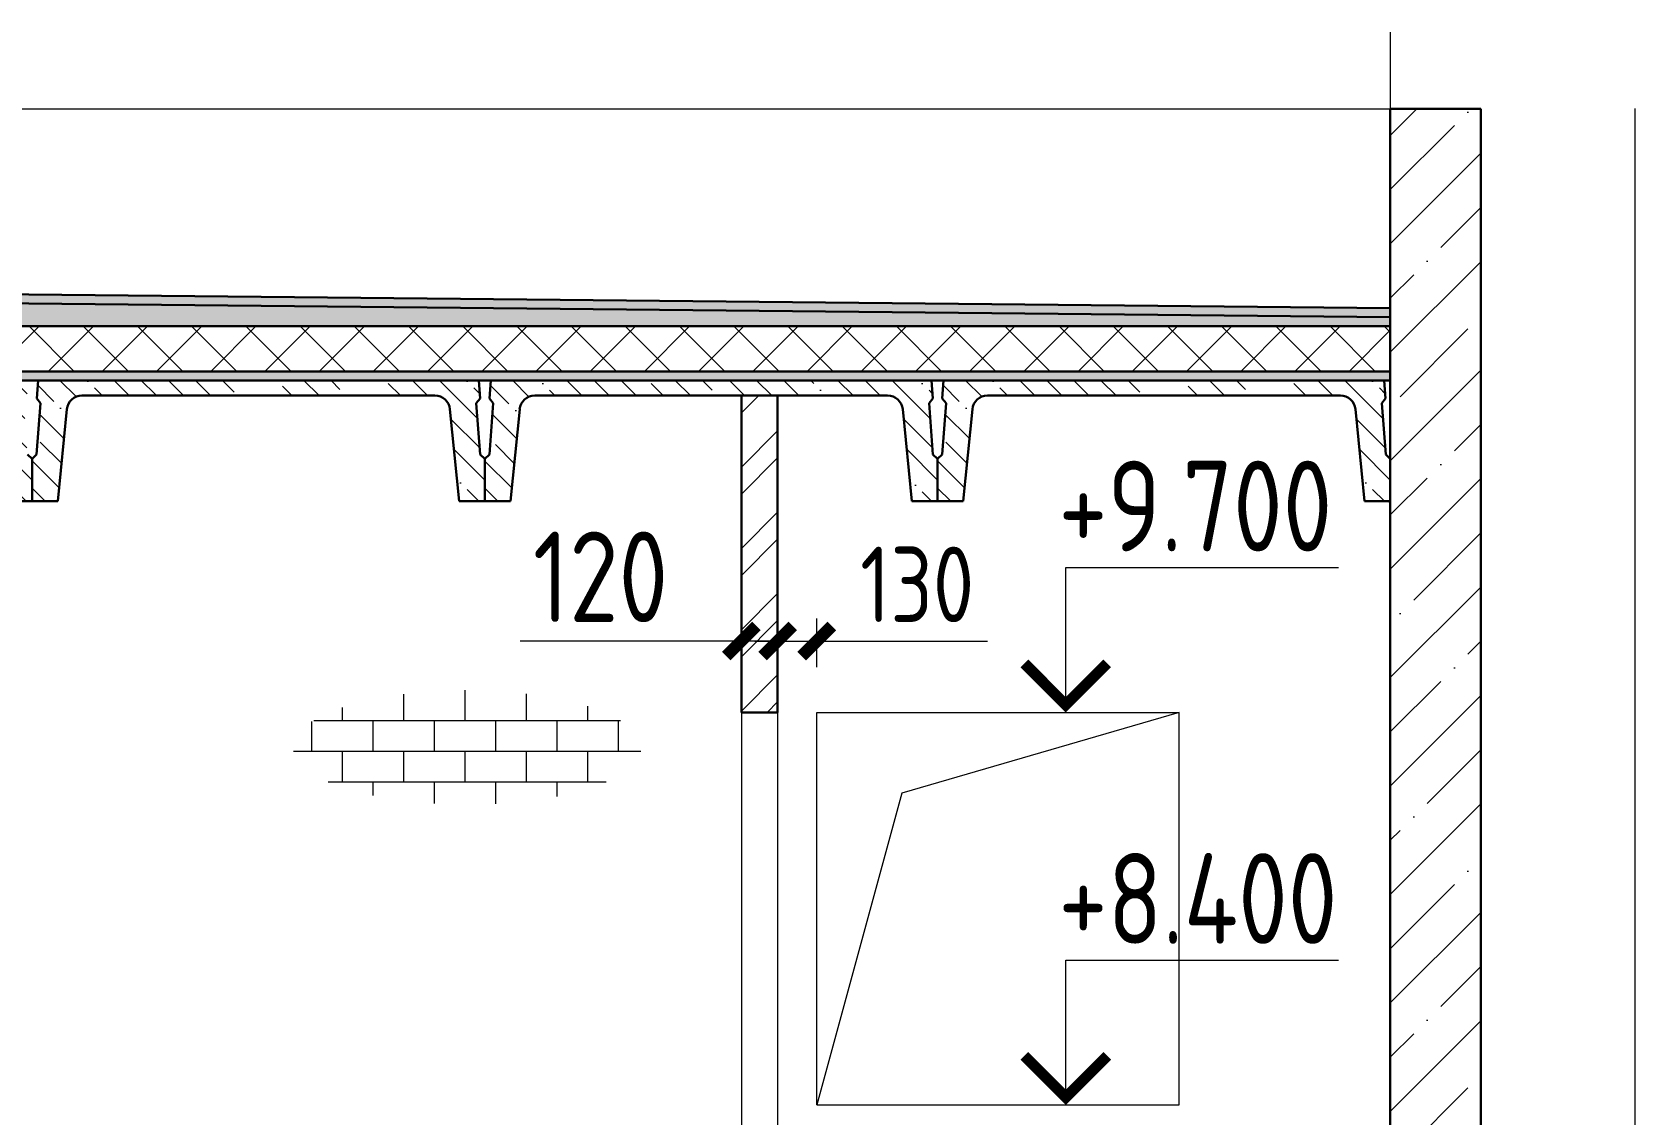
# Model space of a CAD drawing. Extents: x -965262 to 1142518, y -357520 to 71675.
# Drawn here: x 921910 to 927221, y -203194 to -199607 of the extents above; entities that cross this region are included whole.
import ezdxf

# ---------------------------------------------------------------- set-up
doc = ezdxf.new("R2010")
doc.units = 0
doc.header["$LTSCALE"] = 10
doc.linetypes.add('DOTE', pattern=[2.42, 2, -0.2, 0.02, -0.2])
doc.layers.get('0').update_dxf_attribs({"linetype": 'CONTINUOUS', "lineweight": 30})
doc.layers.get('Defpoints').update_dxf_attribs({"linetype": 'CONTINUOUS'})
doc.layers.add('DOTE', color=7, linetype='DOTE', lineweight=9)
doc.styles.add('GOST 2.304', font='isocpeur.ttf', dxfattribs={"width": 0.75, "height": 250})
doc.styles.add('ГОСТ 2м', font='isocpeur.ttf', dxfattribs={"width": 0.8, "height": 250})
doc.dimstyles.new('ГОСТ 2м', dxfattribs={"dimtxt": 250, "dimasz": 100, "dimexe": 75, "dimexo": 150, "dimgap": 62.5, "dimtad": 1, "dimdec": 0, "dimtxsty": 'ГОСТ 2м', "dimblk": 'ARCHTICK', "dimcen": 150, "dimdle": 75, "dimclrd": 256, "dimclre": 256, "dimclrt": 256, "dimadec": 0, "dimazin": 0, "dimtfac": 1, "dimtdec": 0, "dimtmove": 0, "dimatfit": 3, "dimldrblk": 'OBLIQUE', "dimfxl": 1, "dimlwd": 15, "dimlwe": 15, "dimarcsym": 0})

# ---------------------------------------------------------------- blocks, each defined once
blk = doc.blocks.new('_ArchTick')
at = {"color": 0, "linetype": 'ByBlock', "lineweight": 0, "const_width": 0.4}
blk.add_lwpolyline([(-0.5, -0.5), (0.5, 0.5)], dxfattribs=at)
blk = doc.blocks.new('*D2233')
at = {"lineweight": 15, "transparency": 16777216}
for p, q in [((924260.2, -201474), (924260.2, -201549)), ((924380.2, -201474), (924380.2, -201549)), ((924260.2, -201624), (923527.2, -201624)), ((924380.2, -201624), (924260.2, -201624)), ((924380.2, -201624), (924480.2, -201624))]:
    blk.add_line(p, q, dxfattribs=at)
at = {"layer": 'Defpoints', "color": 0, "lineweight": 15, "transparency": 16777216}
for p in [(924260.2, -201624), (924260.2, -201624), (924380.2, -201624)]:
    blk.add_point(p, dxfattribs=at)
at = {"lineweight": 15, "transparency": 16777216, "xscale": 100, "yscale": 100, "zscale": 100}
blk.add_blockref('_ArchTick', (924260.2, -201624), dxfattribs=at)
at = {"lineweight": 15, "transparency": 16777216, "xscale": 100, "yscale": 100, "zscale": 100, "rotation": 180}
blk.add_blockref('_ArchTick', (924380.2, -201624), dxfattribs=at)
at = {"lineweight": 15, "transparency": 16777216, "insert": (923793.7, -201411.5), "char_height": 250, "attachment_point": 5, "style": 'ГОСТ 2м'}
blk.add_mtext('{\\H1.2x;120}', dxfattribs=at)
blk = doc.blocks.new('_Oblique')
at = {"color": 0, "linetype": 'ByBlock', "lineweight": -2}
blk.add_line((-0.5, -0.5), (0.5, 0.5), dxfattribs=at)
blk = doc.blocks.new('*D2234')
at = {"lineweight": 15, "transparency": 16777216}
for p, q in [((924380.2, -201474), (924380.2, -201549)), ((924510.2, -201710.9), (924510.2, -201549)), ((924305.2, -201624), (924510.2, -201624)), ((924510.2, -201624), (925075.2, -201624))]:
    blk.add_line(p, q, dxfattribs=at)
at = {"layer": 'Defpoints', "color": 0, "lineweight": 15, "transparency": 16777216}
for p in [(924380.2, -201624), (924510.2, -201624), (924510.2, -201860.9)]:
    blk.add_point(p, dxfattribs=at)
at = {"lineweight": 15, "transparency": 16777216, "xscale": 100, "yscale": 100, "zscale": 100, "rotation": 180}
blk.add_blockref('_ArchTick', (924380.2, -201624), dxfattribs=at)
at = {"lineweight": 15, "transparency": 16777216, "xscale": 100, "yscale": 100, "zscale": 100}
blk.add_blockref('_ArchTick', (924510.2, -201624), dxfattribs=at)
at = {"lineweight": 15, "transparency": 16777216, "insert": (924842.7, -201436.5), "char_height": 250, "attachment_point": 5, "style": 'ГОСТ 2м'}
blk.add_mtext('130', dxfattribs=at)
blk = doc.blocks.new('*D2235')
at = {"lineweight": 15, "transparency": 16777216}
for p, q in [((924510.2, -203310.9), (924510.2, -207950)), ((925710.2, -203310.9), (925710.2, -207950)), ((924435.2, -207875), (925785.2, -207875))]:
    blk.add_line(p, q, dxfattribs=at)
at = {"layer": 'Defpoints', "color": 0, "lineweight": 15, "transparency": 16777216}
for p in [(924510.2, -203160.9), (925710.2, -203160.9), (925710.2, -207875)]:
    blk.add_point(p, dxfattribs=at)
at = {"lineweight": 15, "transparency": 16777216, "xscale": 100, "yscale": 100, "zscale": 100, "rotation": 180}
blk.add_blockref('_ArchTick', (924510.2, -207875), dxfattribs=at)
at = {"lineweight": 15, "transparency": 16777216, "xscale": 100, "yscale": 100, "zscale": 100}
blk.add_blockref('_ArchTick', (925710.2, -207875), dxfattribs=at)
at = {"lineweight": 15, "transparency": 16777216, "insert": (925110.2, -207687.5), "char_height": 250, "attachment_point": 5, "style": 'ГОСТ 2м'}
blk.add_mtext('1200', dxfattribs=at)
blk = doc.blocks.new('*D2236')
at = {"lineweight": 15, "transparency": 16777216}
for p, q in [((925710.2, -203310.9), (925710.2, -207950)), ((926410.2, -203310.9), (926410.2, -207950)), ((925635.2, -207875), (926485.2, -207875))]:
    blk.add_line(p, q, dxfattribs=at)
at = {"layer": 'Defpoints', "color": 0, "lineweight": 15, "transparency": 16777216}
for p in [(925710.2, -203160.9), (926410.2, -203160.9), (926410.2, -207875)]:
    blk.add_point(p, dxfattribs=at)
at = {"lineweight": 15, "transparency": 16777216, "xscale": 100, "yscale": 100, "zscale": 100, "rotation": 180}
blk.add_blockref('_ArchTick', (925710.2, -207875), dxfattribs=at)
at = {"lineweight": 15, "transparency": 16777216, "xscale": 100, "yscale": 100, "zscale": 100}
blk.add_blockref('_ArchTick', (926410.2, -207875), dxfattribs=at)
at = {"lineweight": 15, "transparency": 16777216, "insert": (926060.2, -207687.5), "char_height": 250, "attachment_point": 5, "style": 'ГОСТ 2м'}
blk.add_mtext('700', dxfattribs=at)

msp = doc.modelspace()

# ---------------------------------------------------------------- hatches: boundary and pattern name
at = {"lineweight": 15}
h = msp.add_hatch(dxfattribs=at)
h.set_pattern_fill('ANSI35', scale=40)
h.set_pattern_definition([(45, (926577.33, -203014.97), (-179.605, 179.605), []), (45, (926756.94, -203014.97), (-179.605, 179.605), [317.5, -63.5, 0, -63.5])])
h.paths.add_polyline_path([(926710.2, -201640.9), (926410.2, -201640.9), (926410.2, -204660.9), (926710.2, -204660.9)])
h.paths.add_polyline_path([(926410.2, -199860.9), (926710.2, -199860.9, 0.333333)])
h.paths.add_polyline_path([(926410.2, -199860.9), (926710.2, -199860.9, 0.333333)])
h.paths.add_polyline_path([(926410.2, -201640.9), (926710.2, -201640.9), (926710.2, -199860.9), (926410.2, -199860.9)])
h.paths.add_polyline_path([(926410.2, -206460.9), (926710.2, -206460.9), (926710.2, -204660.9), (926410.2, -204660.9)])
h = msp.add_hatch(dxfattribs=at)
h.set_pattern_fill('ANSI35', scale=20)
h.set_pattern_definition([(45, (888723.55, -374628.64), (-89.80256, 89.80256), []), (45, (888813.36, -374628.64), (-89.80256, 89.80256), [158.75, -31.75, 0, -31.75])])
h.paths.add_polyline_path([(908410.2, -200460.9), (902410.2, -200520.9), (902410.2, -200550.9), (908410.2, -200490.9)])
h.paths.add_polyline_path([(914410.2, -200430.9), (914410.2, -200400.9), (908410.2, -200460.9), (908410.2, -200490.9)])
h.paths.add_polyline_path([(914410.2, -200400.9), (914410.2, -200430.9), (920410.2, -200490.9), (920410.2, -200460.9)])
h.paths.add_polyline_path([(920410.2, -200460.9), (920410.2, -200490.9), (926410.2, -200550.9), (926410.2, -200520.9)])
h = msp.add_hatch(dxfattribs=at)
h.set_pattern_fill('GRAVEL', scale=5)
h.set_pattern_definition([(228.0127875, (888814.994, -374501.642), (-1016.0000001, -1142.99999993), [17.08607, -1691.52418]), (184.969741, (888803.564, -374514.3424), (1523.9999994, 127.00000723), [29.32024, -2902.702445]), (132.510447, (888774.354, -374516.8824), (1270.00000054, -1396.9999995), [20.67408, -2046.73614]), (267.273689, (888724.824, -374548.6324), (127.00000027, 2539.99999999), [26.70023, -2643.32187]), (292.833654, (888723.554, -374575.3024), (-635.00000005, 1523.99999998), [26.181685, -2591.99039]), (357.273689, (888733.714, -374599.4324), (-2539.99999999, 127.00000027), [26.70023, -2643.32187]), (37.6942405, (888760.384, -374600.7024), (-1650.99999993, -1270.0000001), [35.30968, -3495.65577]), (72.2553284, (888788.324, -374579.1124), (889.00000024, 2793.99999992), [33.33598, -3300.26283]), (121.4295656, (888798.484, -374547.3624), (-1016.00000014, 1650.99999991), [26.79065, -2652.277285]), (175.236358, (888784.514, -374524.502), (1397, -127.0000002), [30.58566, -1498.69685]), (222.3974378, (888754.034, -374521.9624), (-1523.99999995, -1397.00000005), [39.5539, -3915.83863]), (138.814075, (888850.554, -374549.902), (-888.99999995, 762.0000001), [13.50023, -1336.52829]), (171.4692344, (888840.394, -374541.0124), (1651.00000004, -253.99999971), [25.6841, -2542.73195]), (225, (888814.99, -374537.2), (-2e-14, -127), [17.96047, -161.644655]), (203.19859, (888806.104, -374521.962), (635, 254), [9.67207, -957.53112]), (291.80141, (888797.214, -374525.772), (-127, 381), [13.67828, -670.23765]), (30.963757, (888802.294, -374538.472), (381, 254), [22.21598, -718.31491]), (161.56505, (888821.344, -374527.042), (254, -127), [16.06436, -385.54491]), (16.3895403, (888723.554, -374525.7724), (1270, 381), [22.5044, -2227.94133]), (70.346176, (888745.144, -374519.422), (-508.00000005, -1397), [18.87995, -1869.11078]), (293.19859, (888821.344, -374501.642), (-254, 635), [19.344005, -947.85918]), (343.6104597, (888828.964, -374519.4224), (-1270.00000003, 380.9999999), [22.5044, -2227.94133]), (339.443955, (888723.554, -374604.512), (-635, 254), [21.70176, -1063.38672]), (294.7751406, (888743.874, -374612.132), (-635.00000076, 1396.99999966), [18.18361, -1800.17967]), (66.80141, (888822.614, -374628.642), (254, 635), [19.344005, -947.85918]), (17.3540246, (888830.234, -374610.8624), (-1650.99999997, -508.0000001), [21.28914, -2107.6188]), (69.443955, (888760.384, -374628.642), (-254, -635), [10.85088, -1074.2376]), (101.309932, (888814.994, -374628.642), (-127, 508), [6.47573, -641.09975]), (165.963757, (888813.724, -374622.292), (381, -127), [26.181685, -497.45273]), (186.009006, (888788.324, -374615.9424), (1270, 127.00000007), [24.26335, -2402.06824]), (303.690068, (888802.294, -374549.902), (-127, 254), [18.31619, -439.58882]), (353.1572266, (888812.454, -374565.1424), (2159.00000001, -253.99999989), [31.97784, -3165.80045]), (60.945396, (888844.204, -374568.952), (-508, -889), [13.07541, -1294.46962]), (90, (888850.55, -374557.52), (-127, 127), [7.62, -119.38]), (120.256437, (888785.784, -374612.132), (507.99999994, -889.00000004), [17.64335, -1746.69704]), (48.0127875, (888776.894, -374596.892), (1016.0000001, 1142.99999993), [34.17214, -1674.43811]), (0, (888799.75, -374571.49), (127, 127), [33.02, -93.98]), (325.3048465, (888832.774, -374571.4924), (1270.00000048, -888.9999993), [20.08048, -1987.96584]), (254.054604, (888849.284, -374582.922), (-127, -508), [18.49145, -906.0825]), (207.6459754, (888844.204, -374600.7024), (-2413.00000009, -1269.99999983), [30.107255, -2980.62322]), (175.4260787, (888817.534, -374614.6724), (-1651, 127), [31.85147, -3153.29232])])
h.paths.add_polyline_path([(902410.2, -200580.9), (902410.2, -200550.9), (914410.2, -200430.9), (926410.2, -200550.9), (926410.2, -200580.9)])
h = msp.add_hatch(dxfattribs=at)
h.set_pattern_fill('ANSI37', scale=40)
h.set_pattern_definition([(45, (511878.28, -222329.96), (-89.80256, 89.80256), []), (135, (511878.28, -222329.96), (-89.80256, -89.80256), [])])
h.paths.add_polyline_path([(926410.2, -200580.9), (902410.2, -200580.9), (902410.2, -200730.9), (926410.2, -200730.9)])
h = msp.add_hatch(dxfattribs=at)
h.set_pattern_fill('ANSI35', scale=20, angle=90)
h.set_pattern_definition([(135, (908694.72, -200741.55), (-89.8026, -89.8026), []), (135, (908694.72, -200651.75), (-89.8026, -89.8026), [158.75, -31.75, 0, -31.75])])
h.paths.add_polyline_path([(914410.2, -200730.9), (908410.2, -200730.9), (908410.2, -200760.9), (914410.2, -200760.9)])
h.paths.add_polyline_path([(920410.2, -200730.9), (914410.2, -200730.9), (914410.2, -200760.9), (920410.2, -200760.9)])
h.paths.add_polyline_path([(926410.2, -200730.9), (920410.2, -200730.9), (920410.2, -200760.9), (926410.2, -200760.9)])
h.paths.add_polyline_path([(908410.2, -200730.9), (902410.2, -200730.9), (902410.2, -200760.9), (908410.2, -200760.9)])
h = msp.add_hatch(dxfattribs=at)
h.set_pattern_fill('ANSI35', color=256, scale=20, angle=90, style=0)
h.set_pattern_definition([(135, (831689.89, -198877.13), (-89.80256, -89.80256), []), (135, (831689.89, -198787.33), (-89.80256, -89.80256), [158.75, -31.75, 0, -31.75])])
edge = h.paths.add_edge_path()
edge.add_ellipse((920575.4, -200860.9), major_axis=(35.4, 35.4), ratio=1, start_angle=45, end_angle=129.2894)
edge.add_line((920525.7, -200855.9), (920495.2, -201160.9))
edge.add_line((920495.2, -201160.9), (920410.2, -201160.9))
edge.add_line((920410.2, -201160.9), (920410.2, -201020.9))
edge.add_line((920410.2, -201020.9), (920425.3, -201005.9))
edge.add_line((920425.3, -201005.9), (920438.4, -200835.9))
edge.add_line((920438.4, -200835.9), (920425.6, -200820.9))
edge.add_line((920425.6, -200820.9), (920430.2, -200760.9))
edge.add_line((920430.2, -200760.9), (921890.2, -200760.9))
edge.add_line((921890.2, -200760.9), (921894.8, -200820.9))
edge.add_line((921894.8, -200820.9), (921881.9, -200835.9))
edge.add_line((921881.9, -200835.9), (921895, -201005.9))
edge.add_line((921895, -201005.9), (921910.2, -201020.9))
edge.add_line((921910.2, -201020.9), (921910.2, -201160.9))
edge.add_line((921910.2, -201160.9), (921825.2, -201160.9))
edge.add_line((921825.2, -201160.9), (921794.7, -200855.9))
edge.add_ellipse((921744.9, -200860.9), major_axis=(-35.4, 35.4), ratio=1, start_angle=230.7106, end_angle=315)
edge.add_line((921744.9, -200810.9), (920575.4, -200810.9))
h.paths.add_polyline_path([(921240.2, -200810.9), (921080.2, -200810.9), (921080.2, -200760.9), (921240.2, -200760.9)], flags=17)
h.paths.add_polyline_path([(921590.2, -200810.9), (921430.2, -200810.9), (921430.2, -200760.9), (921590.2, -200760.9)], flags=17)
h = msp.add_hatch(dxfattribs=at)
h.set_pattern_fill('ANSI35', color=256, scale=20, angle=90, style=0)
h.set_pattern_definition([(135, (833189.89, -198877.13), (-89.80256, -89.80256), []), (135, (833189.89, -198787.33), (-89.80256, -89.80256), [158.75, -31.75, 0, -31.75])])
edge = h.paths.add_edge_path()
edge.add_ellipse((922075.4, -200860.9), major_axis=(35.4, 35.4), ratio=1, start_angle=45, end_angle=129.2894)
edge.add_line((922025.7, -200855.9), (921995.2, -201160.9))
edge.add_line((921995.2, -201160.9), (921910.2, -201160.9))
edge.add_line((921910.2, -201160.9), (921910.2, -201020.9))
edge.add_line((921910.2, -201020.9), (921925.3, -201005.9))
edge.add_line((921925.3, -201005.9), (921938.4, -200835.9))
edge.add_line((921938.4, -200835.9), (921925.6, -200820.9))
edge.add_line((921925.6, -200820.9), (921930.2, -200760.9))
edge.add_line((921930.2, -200760.9), (923390.2, -200760.9))
edge.add_line((923390.2, -200760.9), (923394.8, -200820.9))
edge.add_line((923394.8, -200820.9), (923381.9, -200835.9))
edge.add_line((923381.9, -200835.9), (923395, -201005.9))
edge.add_line((923395, -201005.9), (923410.2, -201020.9))
edge.add_line((923410.2, -201020.9), (923410.2, -201160.9))
edge.add_line((923410.2, -201160.9), (923325.2, -201160.9))
edge.add_line((923325.2, -201160.9), (923294.7, -200855.9))
edge.add_ellipse((923244.9, -200860.9), major_axis=(-35.4, 35.4), ratio=1, start_angle=230.7106, end_angle=315)
edge.add_line((923244.9, -200810.9), (922075.4, -200810.9))
h.paths.add_polyline_path([(922740.2, -200810.9), (922580.2, -200810.9), (922580.2, -200760.9), (922740.2, -200760.9)], flags=17)
h.paths.add_polyline_path([(923090.2, -200810.9), (922930.2, -200810.9), (922930.2, -200760.9), (923090.2, -200760.9)], flags=17)
at = {"lineweight": 0}
h = msp.add_hatch(dxfattribs=at)
h.set_pattern_fill('ANSI35', scale=20, angle=90, style=0)
h.set_pattern_definition([(135, (906629.51, -374628.64), (-89.80256, -89.80256), []), (135, (906629.51, -374538.84), (-89.80256, -89.80256), [158.75, -31.75, 0, -31.75])])
edge = h.paths.add_edge_path()
edge.add_ellipse((923575.4, -200860.9), major_axis=(35.4, 35.4), ratio=1, start_angle=45, end_angle=129.2894)
edge.add_line((923525.7, -200855.9), (923495.2, -201160.9))
edge.add_line((923495.2, -201160.9), (923410.2, -201160.9))
edge.add_line((923410.2, -201160.9), (923410.2, -201020.9))
edge.add_line((923410.2, -201020.9), (923425.3, -201005.9))
edge.add_line((923425.3, -201005.9), (923438.4, -200835.9))
edge.add_line((923438.4, -200835.9), (923425.6, -200820.9))
edge.add_line((923425.6, -200820.9), (923430.2, -200760.9))
edge.add_line((923430.2, -200760.9), (924890.2, -200760.9))
edge.add_line((924890.2, -200760.9), (924894.8, -200820.9))
edge.add_line((924894.8, -200820.9), (924881.9, -200835.9))
edge.add_line((924881.9, -200835.9), (924895, -201005.9))
edge.add_line((924895, -201005.9), (924910.2, -201020.9))
edge.add_line((924910.2, -201020.9), (924910.2, -201160.9))
edge.add_line((924910.2, -201160.9), (924825.2, -201160.9))
edge.add_line((924825.2, -201160.9), (924794.7, -200855.9))
edge.add_ellipse((924744.9, -200860.9), major_axis=(-35.4, 35.4), ratio=1, start_angle=230.7106, end_angle=315)
edge.add_line((924744.9, -200810.9), (923575.4, -200810.9))
at = {"lineweight": 15}
h = msp.add_hatch(dxfattribs=at)
h.set_pattern_fill('ANSI35', color=256, scale=20, angle=90, style=0)
h.set_pattern_definition([(135, (836189.89, -198877.13), (-89.80256, -89.80256), []), (135, (836189.89, -198787.33), (-89.80256, -89.80256), [158.75, -31.75, 0, -31.75])])
edge = h.paths.add_edge_path()
edge.add_ellipse((925075.4, -200860.9), major_axis=(35.4, 35.4), ratio=1, start_angle=45, end_angle=129.2894)
edge.add_line((925025.7, -200855.9), (924995.2, -201160.9))
edge.add_line((924995.2, -201160.9), (924910.2, -201160.9))
edge.add_line((924910.2, -201160.9), (924910.2, -201020.9))
edge.add_line((924910.2, -201020.9), (924925.3, -201005.9))
edge.add_line((924925.3, -201005.9), (924938.4, -200835.9))
edge.add_line((924938.4, -200835.9), (924925.6, -200820.9))
edge.add_line((924925.6, -200820.9), (924930.2, -200760.9))
edge.add_line((924930.2, -200760.9), (926390.2, -200760.9))
edge.add_line((926390.2, -200760.9), (926394.8, -200820.9))
edge.add_line((926394.8, -200820.9), (926381.9, -200835.9))
edge.add_line((926381.9, -200835.9), (926395, -201005.9))
edge.add_line((926395, -201005.9), (926410.2, -201020.9))
edge.add_line((926410.2, -201020.9), (926410.2, -201160.9))
edge.add_line((926410.2, -201160.9), (926325.2, -201160.9))
edge.add_line((926325.2, -201160.9), (926294.7, -200855.9))
edge.add_ellipse((926244.9, -200860.9), major_axis=(-35.4, 35.4), ratio=1, start_angle=230.7106, end_angle=315)
edge.add_line((926244.9, -200810.9), (925075.4, -200810.9))
h.paths.add_polyline_path([(925740.2, -200810.9), (925580.2, -200810.9), (925580.2, -200760.9), (925740.2, -200760.9)], flags=17)
h.paths.add_polyline_path([(926090.2, -200810.9), (925930.2, -200810.9), (925930.2, -200760.9), (926090.2, -200760.9)], flags=17)
h = msp.add_hatch(dxfattribs=at)
h.set_pattern_fill('ANSI32', color=1, scale=20)
h.set_pattern_definition([(45, (924440.94, -204100.12), (-134.704, 134.704), []), (45, (924530.74, -204100.12), (-134.704, 134.704), [])])
h.paths.add_polyline_path([(924510.2, -204060.9), (924380.2, -204060.9), (924380.2, -204200.9), (924510.2, -204200.9)])
h.paths.add_polyline_path([(924380.2, -203160.9), (924260.2, -203160.9), (924260.2, -204060.9), (924380.2, -204060.9)], flags=17)
h.paths.add_polyline_path([(924380.2, -200810.9), (924260.2, -200810.9), (924260.2, -201860.9), (924380.2, -201860.9)])
h.paths.add_polyline_path([(924380.2, -203160.9), (924260.2, -203160.9), (924260.2, -204200.9), (924380.2, -204200.9)])
h = msp.add_hatch(dxfattribs=at)
h.set_pattern_fill('AR-B816', color=1, scale=0.5)
h.set_pattern_definition([(0, (918366.87, -376334.47), (0, 101.6), []), (90, (918366.87, -376334.47), (-101.6, 101.6), [101.6, -101.6])])
edge = h.paths.add_edge_path()
edge.add_ellipse((923351.8, -201976.5), major_axis=(576.4, 0), ratio=0.328422, start_angle=0, end_angle=360)

# ---------------------------------------------------------------- linework, layer by layer
msp.add_line((902410.2, -199860.9, 9801.8), (926410.2, -199860.9, 9801.8), dxfattribs=at)
at = {"color": 7}
for p, q in [((926410.2, -204660.9, 9801.8), (926410.2, -199860.9, 9801.8)), ((926410.2, -199860.9, 9801.8), (926710.2, -199860.9, 9801.8)), ((926710.2, -204660.9, 9801.8), (926710.2, -199860.9, 9801.8)), ((926410.2, -200520.9, 9801.8), (914410.2, -200400.9, 9801.8)), ((926410.2, -200550.9, 9801.8), (914410.2, -200430.9, 9801.8)), ((902410.2, -200580.9, 9801.8), (926410.2, -200580.9, 9801.8)), ((902410.2, -200730.9, 9801.8), (926410.2, -200730.9, 9801.8)), ((902410.2, -200760.9, 9801.8), (926410.2, -200760.9, 9801.8)), ((923430.2, -200760.9, 9801.8), (923425.6, -200820.9, 9801.8)), ((924890.2, -200760.9, 9801.8), (923430.2, -200760.9, 9801.8)), ((924890.2, -200760.9, 9801.8), (924894.8, -200820.9, 9801.8)), ((923438.4, -200835.9, 9801.8), (923425.3, -201005.9, 9801.8)), ((923438.4, -200835.9, 9801.8), (923425.6, -200820.9, 9801.8)), ((924744.9, -200810.9, 9801.8), (923575.4, -200810.9, 9801.8)), ((924881.9, -200835.9, 9801.8), (924894.8, -200820.9, 9801.8)), ((924881.9, -200835.9, 9801.8), (924895, -201005.9, 9801.8)), ((923525.7, -200855.9, 9801.8), (923495.2, -201160.9, 9801.8)), ((924794.7, -200855.9, 9801.8), (924825.2, -201160.9, 9801.8)), ((923410.2, -201020.9, 9801.8), (923425.3, -201005.9, 9801.8)), ((923410.2, -201020.9, 9801.8), (923410.2, -201160.9, 9801.8)), ((924910.2, -201020.9, 9801.8), (924895, -201005.9, 9801.8)), ((924910.2, -201020.9, 9801.8), (924910.2, -201160.9, 9801.8)), ((924910.2, -201020.9, 9801.8), (924910.2, -201160.9, 9801.8)), ((923410.2, -201160.9, 9801.8), (923495.2, -201160.9, 9801.8)), ((924910.2, -201160.9, 9801.8), (924825.2, -201160.9, 9801.8))]:
    msp.add_line(p, q, dxfattribs=at)
for p, q in [((921930.2, -200760.9, 9801.8), (921925.6, -200820.9, 9801.8)), ((923390.2, -200760.9, 9801.8), (921930.2, -200760.9, 9801.8)), ((923390.2, -200760.9, 9801.8), (923394.8, -200820.9, 9801.8)), ((924930.2, -200760.9, 9801.8), (924925.6, -200820.9, 9801.8)), ((926390.2, -200760.9, 9801.8), (924930.2, -200760.9, 9801.8)), ((926390.2, -200760.9, 9801.8), (926394.8, -200820.9, 9801.8)), ((921938.4, -200835.9, 9801.8), (921925.3, -201005.9, 9801.8)), ((921938.4, -200835.9, 9801.8), (921925.6, -200820.9, 9801.8)), ((923244.9, -200810.9, 9801.8), (922075.4, -200810.9, 9801.8)), ((923381.9, -200835.9, 9801.8), (923394.8, -200820.9, 9801.8)), ((923381.9, -200835.9, 9801.8), (923395, -201005.9, 9801.8)), ((924938.4, -200835.9, 9801.8), (924925.3, -201005.9, 9801.8)), ((924938.4, -200835.9, 9801.8), (924925.6, -200820.9, 9801.8)), ((926244.9, -200810.9, 9801.8), (925075.4, -200810.9, 9801.8)), ((926381.9, -200835.9, 9801.8), (926394.8, -200820.9, 9801.8)), ((926381.9, -200835.9, 9801.8), (926395, -201005.9, 9801.8)), ((922025.7, -200855.9, 9801.8), (921995.2, -201160.9, 9801.8)), ((923294.7, -200855.9, 9801.8), (923325.2, -201160.9, 9801.8)), ((925025.7, -200855.9, 9801.8), (924995.2, -201160.9, 9801.8)), ((926294.7, -200855.9, 9801.8), (926325.2, -201160.9, 9801.8)), ((921910.2, -201020.9, 9801.8), (921895, -201005.9, 9801.8)), ((921910.2, -201020.9, 9801.8), (921925.3, -201005.9, 9801.8)), ((921910.2, -201020.9, 9801.8), (921910.2, -201160.9, 9801.8)), ((921910.2, -201020.9, 9801.8), (921910.2, -201160.9, 9801.8)), ((921910.2, -201020.9, 9801.8), (921910.2, -201160.9, 9801.8)), ((923410.2, -201020.9, 9801.8), (923395, -201005.9, 9801.8)), ((923410.2, -201020.9, 9801.8), (923410.2, -201160.9, 9801.8)), ((923410.2, -201020.9, 9801.8), (923410.2, -201160.9, 9801.8)), ((924910.2, -201020.9, 9801.8), (924925.3, -201005.9, 9801.8)), ((924910.2, -201020.9, 9801.8), (924910.2, -201160.9, 9801.8)), ((926410.2, -201020.9, 9801.8), (926395, -201005.9, 9801.8)), ((926410.2, -201020.9, 9801.8), (926410.2, -201160.9, 9801.8)), ((926410.2, -201020.9, 9801.8), (926410.2, -201160.9, 9801.8)), ((921910.2, -201160.9, 9801.8), (921825.2, -201160.9, 9801.8)), ((921910.2, -201160.9, 9801.8), (921995.2, -201160.9, 9801.8)), ((923410.2, -201160.9, 9801.8), (923325.2, -201160.9, 9801.8)), ((924910.2, -201160.9, 9801.8), (924995.2, -201160.9, 9801.8)), ((926410.2, -201160.9, 9801.8), (926325.2, -201160.9, 9801.8))]:
    msp.add_line(p, q)
at = {"color": 1}
for p, q in [((924260.2, -201860.9, 9801.8), (924260.2, -200810.9, 9801.8)), ((924380.2, -200810.9, 9801.8), (924260.2, -200810.9, 9801.8)), ((924380.2, -201860.9, 9801.8), (924380.2, -200810.9, 9801.8)), ((924380.2, -201860.9, 9801.8), (924260.2, -201860.9, 9801.8))]:
    msp.add_line(p, q, dxfattribs=at)
at = {"color": 7, "lineweight": 15}
for p, q in [((926410.2, -201167.3, 9801.8), (926403.7, -201160.9, 9801.8)), ((926410.2, -207358.1, 9801.8), (926410.2, -201160.9, 9801.8))]:
    msp.add_line(p, q, dxfattribs=at)
at = {"lineweight": 15, "ltscale": 100}
for p, q in [((925335.1, -201860.9, 9801.8), (925335.1, -201380.9, 9801.8)), ((925335.1, -201380.9, 9801.8), (926238.6, -201380.9, 9801.8)), ((925335.1, -203160.9, 9801.8), (925335.1, -202680.9, 9801.8)), ((925335.1, -202680.9, 9801.8), (926238.6, -202680.9, 9801.8))]:
    msp.add_line(p, q, dxfattribs=at)
at = {"color": 1, "lineweight": 15}
for p, q in [((924260.2, -201860.9, 9801.8), (924260.2, -204060.9, 9801.8)), ((924380.2, -201860.9, 9801.8), (924380.2, -204060.9, 9801.8)), ((924510.2, -203160.9, 9801.8), (924510.2, -201860.9, 9801.8)), ((924510.2, -201860.9, 9801.8), (925710.2, -201860.9, 9801.8)), ((925710.2, -201860.9, 9801.8), (924792.2, -202127.9, 9801.8)), ((925710.2, -203160.9, 9801.8), (925710.2, -201860.9, 9801.8)), ((924792.2, -202127.9, 9801.8), (924510.2, -203160.9, 9801.8)), ((924510.2, -203160.9, 9801.8), (925710.2, -203160.9, 9801.8))]:
    msp.add_line(p, q, dxfattribs=at)
at = {"color": 5, "lineweight": 15, "ltscale": 10, "elevation": 9801.8}
msp.add_lwpolyline([(927220.8, -199860.1), (927220.5, -203359.1)], dxfattribs=at)
at = {"lineweight": 15, "ltscale": 100, "const_width": 36, "elevation": 10886.9}
for points in [[(925197.9, -201698.1), (925335.1, -201835.4), (925472.4, -201698.1)], [(925197.9, -202998.1), (925335.1, -203135.4), (925472.4, -202998.1)]]:
    msp.add_lwpolyline(points, dxfattribs=at)
for centre, start, end in [((922075.4, -200860.9, 9801.8), 90, 174.2894), ((923244.9, -200860.9, 9801.8), 5.7106, 90), ((925075.4, -200860.9, 9801.8), 90, 174.2894), ((926244.9, -200860.9, 9801.8), 5.7106, 90)]:
    msp.add_arc(centre, 50, start, end)
at = {"color": 7}
for centre, start, end in [((923575.4, -200860.9, 9801.8), 90, 174.2894), ((924744.9, -200860.9, 9801.8), 5.7106, 90)]:
    msp.add_arc(centre, 50, start, end, dxfattribs=at)
at = {"layer": 'DOTE', "color": 7, "ltscale": 100}
msp.add_line((926410.2, -199606.9, 9801.8), (926410.2, -208821.1, 9801.8), dxfattribs=at)

# ---------------------------------------------------------------- texts
at = {"lineweight": 15, "ltscale": 100, "style": 'GOST 2.304', "width": 0.8}
for s, p in [('+9.700', (925310.4, -201326.9, 9801.8)), ('+8.400', (925310.4, -202626.9, 9801.8))]:
    msp.add_text(s, height=300, dxfattribs=at).set_placement(p)

# ---------------------------------------------------------------- dimensions: what is measured, and where the dimension line sits
at = {"lineweight": 15}
dim = msp.add_linear_dim(base=(924260.2, -201624, 9801.8), p1=(924380.2, -201624, 9801.8), p2=(924260.2, -201624, 9801.8), text='{\\H1.2x;<>}', dimstyle='ГОСТ 2м', dxfattribs=at)
dim.commit()
dim.dimension.update_dxf_attribs({"geometry": '*D2233', "text_midpoint": (923793.7, -201411.5, 9801.8)})
for base, p1, p2, picture, middle in [((924510.2, -201624, 9801.8), (924380.2, -201624, 9801.8), (924510.2, -201860.9, 9801.8), '*D2234', (924842.7, -201436.5, 9801.8)), ((925710.2, -207875, 9801.8), (924510.2, -203160.9, 9801.8), (925710.2, -203160.9, 9801.8), '*D2235', (925110.2, -207687.5, 9801.8)), ((926410.2, -207875, 9801.8), (925710.2, -203160.9, 9801.8), (926410.2, -203160.9, 9801.8), '*D2236', (926060.2, -207687.5, 9801.8))]:
    dim = msp.add_linear_dim(base=base, p1=p1, p2=p2, dimstyle='ГОСТ 2м', dxfattribs=at)
    dim.commit()
    dim.dimension.update_dxf_attribs({"geometry": picture, "text_midpoint": middle})

doc.saveas('drawing.dxf')
